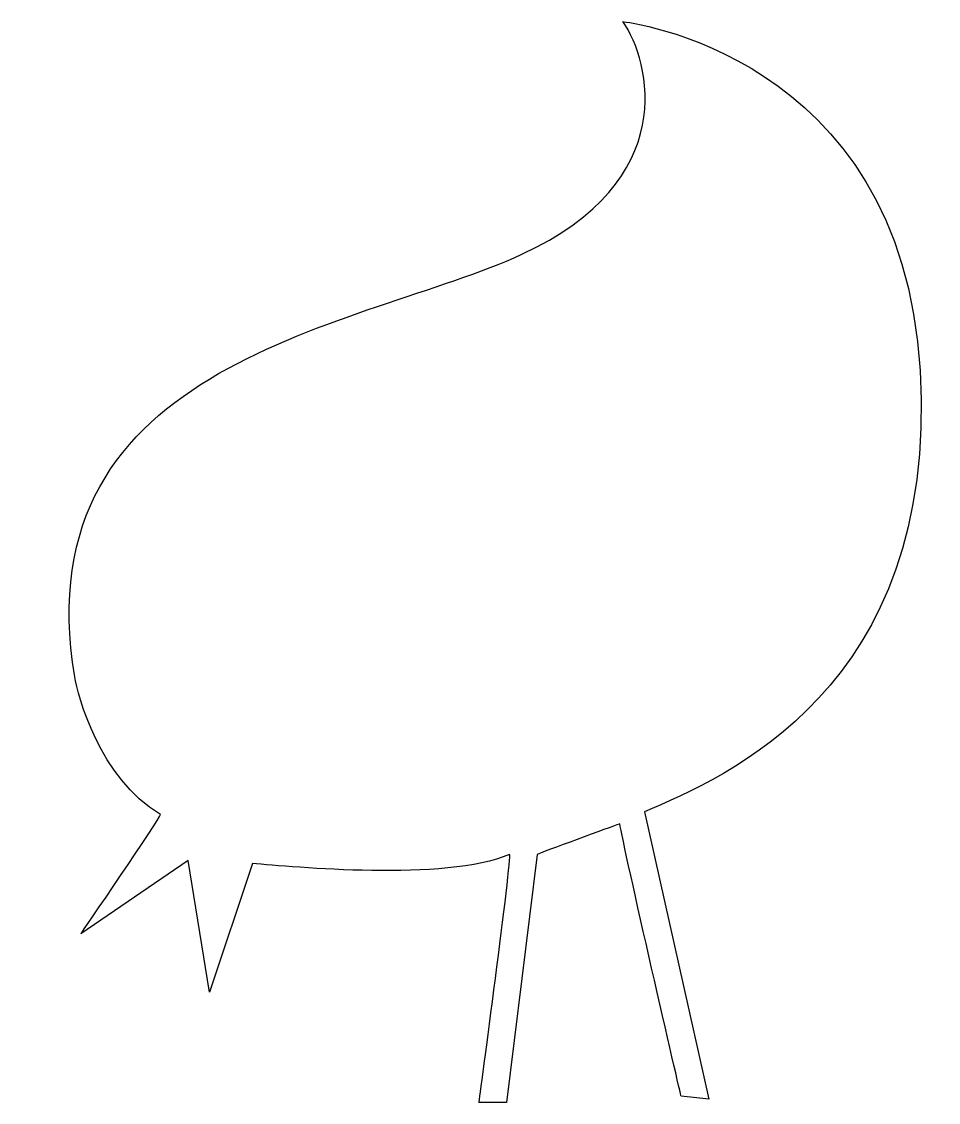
# Model space of a CAD drawing. Header units: centimetres. Extents: x -6.7 to 6.3, y -7.7 to 7.7.
import ezdxf

# ---------------------------------------------------------------- set-up
doc = ezdxf.new("R2010")
doc.units = ezdxf.units.CM
doc.header["$MEASUREMENT"] = 0
doc.layers.add('Camada 1', color=7, linetype='Continuous')

msp = doc.modelspace()

# ---------------------------------------------------------------- linework, layer by layer
at = {"layer": 'Camada 1'}
msp.add_open_spline([(1.81163, 7.66306), (2.20231, 7.09868), (2.6365, 5.40534), (0.37886, 4.36339), (0.37886, 4.36339), (-1.87886, 3.32141), (-6.7128, 2.89067), (-5.96, -1.62807), (-5.96, -1.62807), (-5.91661, -1.88868), (-5.61265, -3.06084), (-4.74432, -3.58197), (-4.74432, -3.58197), (-4.74432, -3.62523), (-5.87316, -5.27509), (-5.87316, -5.27509), (-5.87316, -5.27509), (-5.87316, -5.27509), (-4.35358, -4.23313), (-4.35358, -4.23313), (-4.35358, -4.23313), (-4.35358, -4.23313), (-4.04963, -6.10011), (-4.04963, -6.10011), (-4.04963, -6.10011), (-4.04963, -6.10011), (-3.4418, -4.27652), (-3.4418, -4.27652), (-3.4418, -4.27652), (-2.87742, -4.32004), (-0.70662, -4.53703), (0.20516, -4.14621), (0.20516, -4.14621), (0.24871, -4.14621), (-0.22897, -7.66305), (-0.22897, -7.66305), (-0.22897, -7.66305), (-0.22897, -7.66305), (0.16177, -7.66306), (0.16177, -7.66306), (0.16177, -7.66306), (0.16177, -7.66306), (0.59595, -4.14622), (0.59595, -4.14622), (0.59595, -4.14622), (0.81293, -4.05944), (1.76811, -3.71214), (1.76811, -3.71214), (1.76811, -3.71214), (1.81166, -4.01601), (2.6365, -7.57627), (2.6365, -7.57627), (2.6365, -7.57627), (2.6365, -7.57627), (3.02732, -7.61966), (3.02732, -7.61966), (3.02732, -7.61966), (3.02732, -7.61966), (2.11554, -3.54071), (2.11554, -3.54071), (2.11554, -3.54071), (3.24431, -3.06298), (6.28355, -1.80179), (6.02307, 2.71356), (6.02307, 2.71356), (5.76252, 7.22893), (1.81163, 7.66306), (1.81163, 7.66306)], degree=3, knots=[0, 0, 0, 0, 0.05555556, 0.05555556, 0.05555556, 0.05555556, 0.11111111, 0.11111111, 0.11111111, 0.11111111, 0.16666667, 0.16666667, 0.16666667, 0.16666667, 0.22222222, 0.22222222, 0.22222222, 0.22222222, 0.27777778, 0.27777778, 0.27777778, 0.27777778, 0.33333333, 0.33333333, 0.33333333, 0.33333333, 0.38888889, 0.38888889, 0.38888889, 0.38888889, 0.44444444, 0.44444444, 0.44444444, 0.44444444, 0.5, 0.5, 0.5, 0.5, 0.55555556, 0.55555556, 0.55555556, 0.55555556, 0.61111111, 0.61111111, 0.61111111, 0.61111111, 0.66666667, 0.66666667, 0.66666667, 0.66666667, 0.72222222, 0.72222222, 0.72222222, 0.72222222, 0.77777778, 0.77777778, 0.77777778, 0.77777778, 0.83333333, 0.83333333, 0.83333333, 0.83333333, 0.88888889, 0.88888889, 0.88888889, 0.88888889, 1, 1, 1, 1], dxfattribs=at)

doc.saveas('drawing.dxf')
